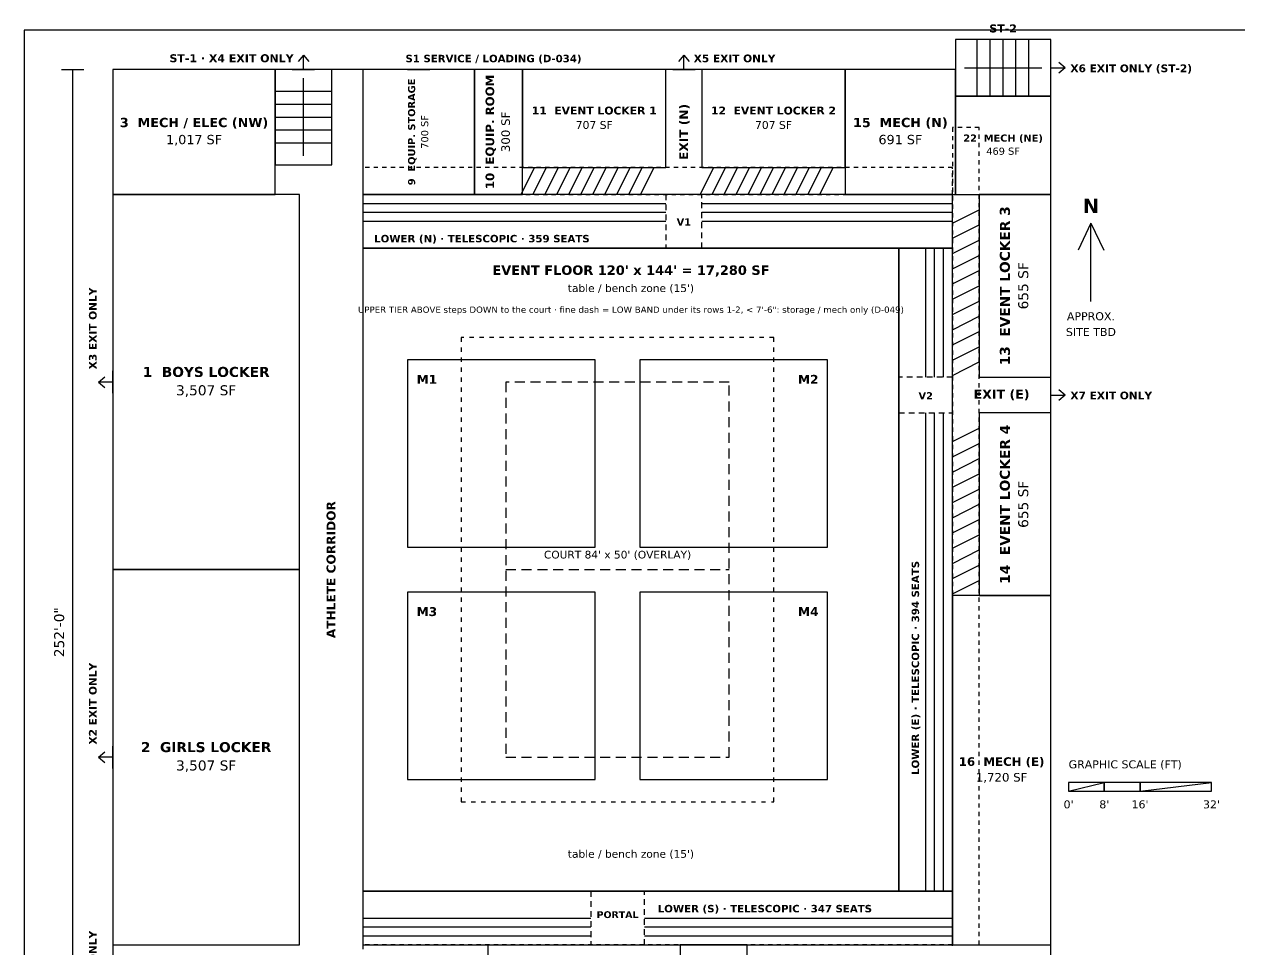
# Model space of a CAD drawing. Header units: inches. Extents: x 0.5 to 16.5, y 0.5 to 10.5.
# Drawn here: x 0.5 to 9, y 4.07 to 10.54 of the extents above; entities that cross this region are included whole.
import ezdxf
from ezdxf.enums import TextEntityAlignment as Align

# ---------------------------------------------------------------- set-up
doc = ezdxf.new("R2010")
doc.units = ezdxf.units.IN
doc.header["$MEASUREMENT"] = 0
for name, color, linetype in [('A-ANNO-DIMS', 7, 'Continuous'), ('A-AREA-BLCK', 7, 'Continuous'), ('A-AREA-IDEN', 7, 'Continuous'), ('A-AREA-OPEN', 7, 'Continuous'), ('A-FLOR-CORT', 7, 'Continuous'), ('A-FLOR-MATS', 7, 'Continuous'), ('A-FLOR-STRS', 7, 'Continuous'), ('A-SEAT-FIXD', 7, 'Continuous'), ('A-SEAT-TELE', 7, 'Continuous'), ('A-WALL-BLDG', 7, 'Continuous'), ('G-ANNO-TTLB', 7, 'Continuous')]:
    doc.layers.add(name, color=color, linetype=linetype)
doc.styles.add('KS-BOLD', font='DejaVuSans-Bold.ttf')
doc.styles.add('KS-REG', font='DejaVuSans.ttf')

msp = doc.modelspace()

# ---------------------------------------------------------------- linework, layer by layer
at = {"layer": 'A-ANNO-DIMS'}
for p, q in [((0.7606, 10.225), (0.9169, 10.225)), ((0.8388, 2.35), (0.8388, 10.225)), ((7.9638, 9.15), (7.8738, 8.96)), ((7.9638, 8.6), (7.9638, 9.15)), ((7.9638, 9.15), (8.0538, 8.96)), ((7.8075, 5.175), (8.0575, 5.235)), ((8.3075, 5.175), (8.8075, 5.235))]:
    msp.add_line(p, q, dxfattribs=at)
for points in [[(7.8075, 5.175), (8.0575, 5.175), (8.0575, 5.235), (7.8075, 5.235)], [(8.0575, 5.175), (8.3075, 5.175), (8.3075, 5.235), (8.0575, 5.235)], [(8.3075, 5.175), (8.8075, 5.175), (8.8075, 5.235), (8.3075, 5.235)]]:
    msp.add_lwpolyline(points, close=True, dxfattribs=at)
at = {"layer": 'A-AREA-BLCK'}
for p, q in [((5.0303, 9.35), (4.9903, 9.35)), ((4.9903, 9.35), (4.9903, 9.31)), ((4.9903, 9.28), (4.9903, 9.24)), ((5.1003, 9.35), (5.0603, 9.35)), ((5.1703, 9.35), (5.1303, 9.35)), ((5.2403, 9.35), (5.2003, 9.35)), ((5.2403, 9.325), (5.2403, 9.35)), ((5.2403, 9.255), (5.2403, 9.295)), ((4.9903, 9.21), (4.9903, 9.17)), ((5.2403, 9.185), (5.2403, 9.225)), ((4.9903, 9.14), (4.9903, 9.1)), ((5.2403, 9.115), (5.2403, 9.155)), ((4.9903, 9.07), (4.9903, 9.03)), ((5.2403, 9.045), (5.2403, 9.085)), ((4.9903, 9), (4.9903, 8.975)), ((4.9903, 8.975), (5.0303, 8.975)), ((5.0603, 8.975), (5.1003, 8.975)), ((5.1303, 8.975), (5.1703, 8.975)), ((5.2003, 8.975), (5.2403, 8.975)), ((5.2403, 8.975), (5.2403, 9.015)), ((6.645, 8.0716), (6.62, 8.0716)), ((6.62, 8.0716), (6.62, 8.0316)), ((6.62, 8.0016), (6.62, 7.9616)), ((6.715, 8.0716), (6.675, 8.0716)), ((6.785, 8.0716), (6.745, 8.0716)), ((6.855, 8.0716), (6.815, 8.0716)), ((6.925, 8.0716), (6.885, 8.0716)), ((6.995, 8.0716), (6.955, 8.0716)), ((6.995, 8.0316), (6.995, 8.0716)), ((6.995, 7.9616), (6.995, 8.0016)), ((6.62, 7.9316), (6.62, 7.8916)), ((6.995, 7.8916), (6.995, 7.9316)), ((6.62, 7.8616), (6.62, 7.8216)), ((6.995, 7.8216), (6.995, 7.8616)), ((6.62, 7.8216), (6.66, 7.8216)), ((6.69, 7.8216), (6.73, 7.8216)), ((6.76, 7.8216), (6.8, 7.8216)), ((6.83, 7.8216), (6.87, 7.8216)), ((6.9, 7.8216), (6.94, 7.8216)), ((6.97, 7.8216), (6.995, 7.8216)), ((4.4888, 4.475), (4.4638, 4.475)), ((4.4638, 4.475), (4.4638, 4.435)), ((4.5587, 4.475), (4.5187, 4.475)), ((4.6288, 4.475), (4.5888, 4.475)), ((4.6988, 4.475), (4.6588, 4.475)), ((4.7687, 4.475), (4.7287, 4.475)), ((4.8388, 4.475), (4.7988, 4.475)), ((4.8388, 4.45), (4.8388, 4.475)), ((4.4638, 4.405), (4.4638, 4.365)), ((4.8388, 4.38), (4.8388, 4.42)), ((4.8388, 4.31), (4.8388, 4.35)), ((4.4638, 4.335), (4.4638, 4.295)), ((4.4638, 4.265), (4.4638, 4.225)), ((4.8388, 4.24), (4.8388, 4.28)), ((4.4638, 4.195), (4.4638, 4.155)), ((4.8388, 4.17), (4.8388, 4.21)), ((4.4638, 4.125), (4.4638, 4.1)), ((4.4638, 4.1), (4.5038, 4.1)), ((4.5338, 4.1), (4.5738, 4.1)), ((4.6037, 4.1), (4.6437, 4.1)), ((4.6738, 4.1), (4.7138, 4.1)), ((4.7438, 4.1), (4.7838, 4.1)), ((4.8137, 4.1), (4.8388, 4.1)), ((4.8388, 4.1), (4.8388, 4.14))]:
    msp.add_line(p, q, dxfattribs=at)
for points in [[(1.12, 9.35), (2.2554, 9.35), (2.2554, 10.225), (1.12, 10.225)], [(2.87, 9.35), (3.6513, 9.35), (3.6513, 10.225), (2.87, 10.225)], [(3.6513, 9.35), (3.9859, 9.35), (3.9859, 10.225), (3.6513, 10.225)], [(3.9859, 9.5375), (4.9903, 9.5375), (4.9903, 10.225), (3.9859, 10.225)], [(5.2403, 9.5375), (6.2447, 9.5375), (6.2447, 10.225), (5.2403, 10.225)], [(6.2447, 9.35), (7.0158, 9.35), (7.0158, 10.225), (6.2447, 10.225)], [(7.0158, 9.35), (7.6825, 9.35), (7.6825, 10.0375), (7.0158, 10.0375)], [(1.12, 6.725), (2.4247, 6.725), (2.4247, 9.35), (1.12, 9.35)], [(7.1825, 8.0716), (7.6825, 8.0716), (7.6825, 9.35), (7.1825, 9.35)], [(7.1825, 6.5431), (7.6825, 6.5431), (7.6825, 7.8216), (7.1825, 7.8216)], [(1.12, 4.1), (2.4247, 4.1), (2.4247, 6.725), (1.12, 6.725)], [(6.995, 4.1), (7.6825, 4.1), (7.6825, 6.5431), (6.995, 6.5431)], [(5.0888, 3.5272), (5.5575, 3.5272), (5.5575, 4.1), (5.0888, 4.1)]]:
    msp.add_lwpolyline(points, close=True, dxfattribs=at)
at = {"layer": 'A-AREA-IDEN'}
for p, q in [((2.4533, 10.325), (2.4158, 10.2812)), ((2.4533, 10.225), (2.4533, 10.325)), ((2.4533, 10.325), (2.4908, 10.2812)), ((5.1153, 10.325), (5.0778, 10.2812)), ((5.1153, 10.225), (5.1153, 10.325)), ((5.1153, 10.325), (5.1528, 10.2812)), ((7.6825, 10.1573), (7.6825, 10.3135)), ((2.3752, 10.225), (2.5315, 10.225)), ((3.1825, 10.225), (3.3388, 10.225)), ((5.0372, 10.225), (5.1934, 10.225)), ((7.6825, 10.2354), (7.7825, 10.2354)), ((7.7825, 10.2354), (7.7388, 10.2729)), ((7.7825, 10.2354), (7.7388, 10.1979)), ((7.0025, 9.8187), (6.995, 9.8187)), ((6.995, 9.8187), (6.995, 9.7888)), ((7.0625, 9.8187), (7.0325, 9.8187)), ((7.1225, 9.8187), (7.0925, 9.8187)), ((7.1825, 9.8187), (7.1525, 9.8187)), ((7.1825, 9.8), (7.1825, 9.8187)), ((6.995, 9.7587), (6.995, 9.7287)), ((6.995, 9.6988), (6.995, 9.6687)), ((7.1825, 9.74), (7.1825, 9.77)), ((7.1825, 9.68), (7.1825, 9.71)), ((6.995, 9.6387), (6.995, 9.6087)), ((7.1825, 9.62), (7.1825, 9.65)), ((2.87, 9.5375), (2.87, 9.5075)), ((2.915, 9.5375), (2.885, 9.5375)), ((2.975, 9.5375), (2.945, 9.5375)), ((3.035, 9.5375), (3.005, 9.5375)), ((3.095, 9.5375), (3.065, 9.5375)), ((3.155, 9.5375), (3.125, 9.5375)), ((3.215, 9.5375), (3.185, 9.5375)), ((3.275, 9.5375), (3.245, 9.5375)), ((3.335, 9.5375), (3.305, 9.5375)), ((3.395, 9.5375), (3.365, 9.5375)), ((3.455, 9.5375), (3.425, 9.5375)), ((3.515, 9.5375), (3.485, 9.5375)), ((3.575, 9.5375), (3.545, 9.5375)), ((3.635, 9.5375), (3.605, 9.5375)), ((3.695, 9.5375), (3.665, 9.5375)), ((3.755, 9.5375), (3.725, 9.5375)), ((3.815, 9.5375), (3.785, 9.5375)), ((3.875, 9.5375), (3.845, 9.5375)), ((3.935, 9.5375), (3.905, 9.5375)), ((3.995, 9.5375), (3.965, 9.5375)), ((4.055, 9.5375), (4.025, 9.5375)), ((4.115, 9.5375), (4.085, 9.5375)), ((4.175, 9.5375), (4.145, 9.5375)), ((4.235, 9.5375), (4.205, 9.5375)), ((4.295, 9.5375), (4.265, 9.5375)), ((4.355, 9.5375), (4.325, 9.5375)), ((4.415, 9.5375), (4.385, 9.5375)), ((4.475, 9.5375), (4.445, 9.5375)), ((4.535, 9.5375), (4.505, 9.5375)), ((4.595, 9.5375), (4.565, 9.5375)), ((4.655, 9.5375), (4.625, 9.5375)), ((4.715, 9.5375), (4.685, 9.5375)), ((4.775, 9.5375), (4.745, 9.5375)), ((4.835, 9.5375), (4.805, 9.5375)), ((4.895, 9.5375), (4.865, 9.5375)), ((4.955, 9.5375), (4.925, 9.5375)), ((5.015, 9.5375), (4.985, 9.5375)), ((5.075, 9.5375), (5.045, 9.5375)), ((5.135, 9.5375), (5.105, 9.5375)), ((5.195, 9.5375), (5.165, 9.5375)), ((5.255, 9.5375), (5.225, 9.5375)), ((5.315, 9.5375), (5.285, 9.5375)), ((5.375, 9.5375), (5.345, 9.5375)), ((5.435, 9.5375), (5.405, 9.5375)), ((5.495, 9.5375), (5.465, 9.5375)), ((5.555, 9.5375), (5.525, 9.5375)), ((5.615, 9.5375), (5.585, 9.5375)), ((5.675, 9.5375), (5.645, 9.5375)), ((5.735, 9.5375), (5.705, 9.5375)), ((5.795, 9.5375), (5.765, 9.5375)), ((5.855, 9.5375), (5.825, 9.5375)), ((5.915, 9.5375), (5.885, 9.5375)), ((5.975, 9.5375), (5.945, 9.5375)), ((6.035, 9.5375), (6.005, 9.5375)), ((6.095, 9.5375), (6.065, 9.5375)), ((6.155, 9.5375), (6.125, 9.5375)), ((6.215, 9.5375), (6.185, 9.5375)), ((6.275, 9.5375), (6.245, 9.5375)), ((6.335, 9.5375), (6.305, 9.5375)), ((6.395, 9.5375), (6.365, 9.5375)), ((6.455, 9.5375), (6.425, 9.5375)), ((6.515, 9.5375), (6.485, 9.5375)), ((6.575, 9.5375), (6.545, 9.5375)), ((6.635, 9.5375), (6.605, 9.5375)), ((6.695, 9.5375), (6.665, 9.5375)), ((6.755, 9.5375), (6.725, 9.5375)), ((6.815, 9.5375), (6.785, 9.5375)), ((6.875, 9.5375), (6.845, 9.5375)), ((6.935, 9.5375), (6.905, 9.5375)), ((6.995, 9.5375), (6.965, 9.5375)), ((6.995, 9.5787), (6.995, 9.5488)), ((6.995, 9.53), (6.995, 9.5375)), ((7.1825, 9.56), (7.1825, 9.59)), ((7.1825, 9.5), (7.1825, 9.53)), ((2.87, 9.4775), (2.87, 9.4475)), ((6.995, 9.5187), (6.995, 9.4887)), ((6.995, 9.47), (6.995, 9.5)), ((6.995, 9.4588), (6.995, 9.4287)), ((7.1825, 9.44), (7.1825, 9.47)), ((2.87, 9.4175), (2.87, 9.3875)), ((2.87, 9.3575), (2.87, 9.35)), ((6.995, 9.41), (6.995, 9.44)), ((6.995, 9.3987), (6.995, 9.3687)), ((6.995, 9.35), (6.995, 9.38)), ((7.1825, 9.38), (7.1825, 9.41)), ((2.87, 9.35), (2.9, 9.35)), ((2.93, 9.35), (2.96, 9.35)), ((2.99, 9.35), (3.02, 9.35)), ((3.05, 9.35), (3.08, 9.35)), ((3.11, 9.35), (3.14, 9.35)), ((3.17, 9.35), (3.2, 9.35)), ((3.23, 9.35), (3.26, 9.35)), ((3.29, 9.35), (3.32, 9.35)), ((3.35, 9.35), (3.38, 9.35)), ((3.41, 9.35), (3.44, 9.35)), ((3.47, 9.35), (3.5, 9.35)), ((3.53, 9.35), (3.56, 9.35)), ((3.59, 9.35), (3.62, 9.35)), ((3.65, 9.35), (3.68, 9.35)), ((3.71, 9.35), (3.74, 9.35)), ((3.77, 9.35), (3.8, 9.35)), ((3.83, 9.35), (3.86, 9.35)), ((3.89, 9.35), (3.92, 9.35)), ((3.95, 9.35), (3.98, 9.35)), ((4.01, 9.35), (4.04, 9.35)), ((4.07, 9.35), (4.1, 9.35)), ((4.13, 9.35), (4.16, 9.35)), ((4.19, 9.35), (4.22, 9.35)), ((4.25, 9.35), (4.28, 9.35)), ((4.31, 9.35), (4.34, 9.35)), ((4.37, 9.35), (4.4, 9.35)), ((4.43, 9.35), (4.46, 9.35)), ((4.49, 9.35), (4.52, 9.35)), ((4.55, 9.35), (4.58, 9.35)), ((4.61, 9.35), (4.64, 9.35)), ((4.67, 9.35), (4.7, 9.35)), ((4.73, 9.35), (4.76, 9.35)), ((4.79, 9.35), (4.82, 9.35)), ((4.85, 9.35), (4.88, 9.35)), ((4.91, 9.35), (4.94, 9.35)), ((4.97, 9.35), (5, 9.35)), ((5.03, 9.35), (5.06, 9.35)), ((5.09, 9.35), (5.12, 9.35)), ((5.15, 9.35), (5.18, 9.35)), ((5.21, 9.35), (5.24, 9.35)), ((5.27, 9.35), (5.3, 9.35)), ((5.33, 9.35), (5.36, 9.35)), ((5.39, 9.35), (5.42, 9.35)), ((5.45, 9.35), (5.48, 9.35)), ((5.51, 9.35), (5.54, 9.35)), ((5.57, 9.35), (5.6, 9.35)), ((5.63, 9.35), (5.66, 9.35)), ((5.69, 9.35), (5.72, 9.35)), ((5.75, 9.35), (5.78, 9.35)), ((5.81, 9.35), (5.84, 9.35)), ((5.87, 9.35), (5.9, 9.35)), ((5.93, 9.35), (5.96, 9.35)), ((5.99, 9.35), (6.02, 9.35)), ((6.05, 9.35), (6.08, 9.35)), ((6.11, 9.35), (6.14, 9.35)), ((6.17, 9.35), (6.2, 9.35)), ((6.23, 9.35), (6.26, 9.35)), ((6.29, 9.35), (6.32, 9.35)), ((6.35, 9.35), (6.38, 9.35)), ((6.41, 9.35), (6.44, 9.35)), ((6.47, 9.35), (6.5, 9.35)), ((6.53, 9.35), (6.56, 9.35)), ((6.59, 9.35), (6.62, 9.35)), ((6.65, 9.35), (6.68, 9.35)), ((6.71, 9.35), (6.74, 9.35)), ((6.77, 9.35), (6.8, 9.35)), ((6.83, 9.35), (6.86, 9.35)), ((6.89, 9.35), (6.92, 9.35)), ((6.95, 9.35), (6.98, 9.35)), ((6.995, 9.3387), (6.995, 9.3087)), ((6.995, 9.2787), (6.995, 9.2487)), ((7.1825, 9.32), (7.1825, 9.35)), ((7.1825, 9.26), (7.1825, 9.29)), ((6.995, 9.2188), (6.995, 9.1887)), ((7.1825, 9.2), (7.1825, 9.23)), ((6.995, 9.1587), (6.995, 9.1288)), ((7.1825, 9.14), (7.1825, 9.17)), ((7.1825, 9.08), (7.1825, 9.11)), ((6.995, 9.0987), (6.995, 9.0687)), ((6.995, 9.0387), (6.995, 9.0087)), ((7.1825, 9.02), (7.1825, 9.05)), ((6.995, 8.9787), (6.995, 8.9487)), ((7.1825, 8.96), (7.1825, 8.99)), ((6.995, 8.9187), (6.995, 8.8887)), ((6.995, 8.8587), (6.995, 8.8287)), ((7.1825, 8.9), (7.1825, 8.93)), ((7.1825, 8.84), (7.1825, 8.87)), ((6.995, 8.7987), (6.995, 8.7687)), ((7.1825, 8.78), (7.1825, 8.81)), ((6.995, 8.7387), (6.995, 8.7087)), ((6.995, 8.6787), (6.995, 8.6487)), ((7.1825, 8.72), (7.1825, 8.75)), ((7.1825, 8.66), (7.1825, 8.69)), ((6.995, 8.6187), (6.995, 8.5887)), ((7.1825, 8.6), (7.1825, 8.63)), ((6.995, 8.5587), (6.995, 8.5287)), ((7.1825, 8.54), (7.1825, 8.57)), ((7.1825, 8.48), (7.1825, 8.51)), ((6.995, 8.4987), (6.995, 8.4687)), ((6.995, 8.4387), (6.995, 8.4087)), ((7.1825, 8.42), (7.1825, 8.45)), ((6.995, 8.3787), (6.995, 8.3487)), ((7.1825, 8.36), (7.1825, 8.39)), ((6.995, 8.3187), (6.995, 8.2887)), ((6.995, 8.2587), (6.995, 8.2287)), ((7.1825, 8.3), (7.1825, 8.33)), ((7.1825, 8.24), (7.1825, 8.27)), ((6.995, 8.1987), (6.995, 8.1687)), ((7.1825, 8.18), (7.1825, 8.21)), ((1.12, 7.9594), (1.12, 8.1156)), ((6.995, 8.1387), (6.995, 8.1087)), ((7.1825, 8.12), (7.1825, 8.15)), ((7.1825, 8.06), (7.1825, 8.09)), ((1.02, 8.0375), (1.0638, 8.075)), ((1.12, 8.0375), (1.02, 8.0375)), ((1.02, 8.0375), (1.0638, 8)), ((6.995, 8.0787), (6.995, 8.0487)), ((6.995, 8.0187), (6.995, 7.9887)), ((7.1825, 8), (7.1825, 8.03)), ((7.6825, 7.8684), (7.6825, 8.0247)), ((6.995, 7.9587), (6.995, 7.9287)), ((7.1825, 7.94), (7.1825, 7.97)), ((7.1825, 7.88), (7.1825, 7.91)), ((7.6825, 7.9466), (7.7825, 7.9466)), ((7.7825, 7.9466), (7.7388, 7.9841)), ((7.7825, 7.9466), (7.7388, 7.9091)), ((6.995, 7.8987), (6.995, 7.8687)), ((6.995, 7.8387), (6.995, 7.8087)), ((7.1825, 7.82), (7.1825, 7.85)), ((6.995, 7.7787), (6.995, 7.7487)), ((7.1825, 7.76), (7.1825, 7.79)), ((6.995, 7.7187), (6.995, 7.6887)), ((6.995, 7.6587), (6.995, 7.6287)), ((7.1825, 7.7), (7.1825, 7.73)), ((7.1825, 7.64), (7.1825, 7.67)), ((6.995, 7.5987), (6.995, 7.5687)), ((7.1825, 7.58), (7.1825, 7.61)), ((6.995, 7.5388), (6.995, 7.5088)), ((7.1825, 7.52), (7.1825, 7.55)), ((7.1825, 7.46), (7.1825, 7.49)), ((6.995, 7.4787), (6.995, 7.4488)), ((6.995, 7.4188), (6.995, 7.3888)), ((7.1825, 7.4), (7.1825, 7.43)), ((6.995, 7.3588), (6.995, 7.3288)), ((7.1825, 7.34), (7.1825, 7.37)), ((6.995, 7.2988), (6.995, 7.2688)), ((6.995, 7.2388), (6.995, 7.2088)), ((7.1825, 7.28), (7.1825, 7.31)), ((7.1825, 7.22), (7.1825, 7.25)), ((6.995, 7.1788), (6.995, 7.1488)), ((7.1825, 7.16), (7.1825, 7.19)), ((6.995, 7.1188), (6.995, 7.0888)), ((7.1825, 7.1), (7.1825, 7.13)), ((7.1825, 7.04), (7.1825, 7.07)), ((6.995, 7.0588), (6.995, 7.0288)), ((6.995, 6.9988), (6.995, 6.9688)), ((7.1825, 6.98), (7.1825, 7.01)), ((6.995, 6.9388), (6.995, 6.9088)), ((7.1825, 6.92), (7.1825, 6.95)), ((7.1825, 6.86), (7.1825, 6.89)), ((6.995, 6.8788), (6.995, 6.8488)), ((6.995, 6.8188), (6.995, 6.7888)), ((7.1825, 6.8), (7.1825, 6.83)), ((6.995, 6.7588), (6.995, 6.7288)), ((7.1825, 6.74), (7.1825, 6.77)), ((6.995, 6.6988), (6.995, 6.6688)), ((6.995, 6.6388), (6.995, 6.6088)), ((7.1825, 6.68), (7.1825, 6.71)), ((7.1825, 6.62), (7.1825, 6.65)), ((6.995, 6.5788), (6.995, 6.5488)), ((7.1825, 6.56), (7.1825, 6.59)), ((6.995, 6.5188), (6.995, 6.4888)), ((7.1825, 6.5), (7.1825, 6.53)), ((7.1825, 6.44), (7.1825, 6.47)), ((6.995, 6.4588), (6.995, 6.4288)), ((6.995, 6.3988), (6.995, 6.3688)), ((7.1825, 6.38), (7.1825, 6.41)), ((6.995, 6.3388), (6.995, 6.3088)), ((7.1825, 6.32), (7.1825, 6.35)), ((6.995, 6.2788), (6.995, 6.2488)), ((6.995, 6.2188), (6.995, 6.1888)), ((7.1825, 6.26), (7.1825, 6.29)), ((7.1825, 6.2), (7.1825, 6.23)), ((6.995, 6.1588), (6.995, 6.1288)), ((7.1825, 6.14), (7.1825, 6.17)), ((6.995, 6.0988), (6.995, 6.0688)), ((6.995, 6.0388), (6.995, 6.0088)), ((7.1825, 6.08), (7.1825, 6.11)), ((7.1825, 6.02), (7.1825, 6.05)), ((6.995, 5.9788), (6.995, 5.9488)), ((7.1825, 5.96), (7.1825, 5.99)), ((6.995, 5.9188), (6.995, 5.8888)), ((7.1825, 5.9), (7.1825, 5.93)), ((7.1825, 5.84), (7.1825, 5.87)), ((6.995, 5.8588), (6.995, 5.8288)), ((6.995, 5.7988), (6.995, 5.7688)), ((7.1825, 5.78), (7.1825, 5.81)), ((6.995, 5.7388), (6.995, 5.7088)), ((7.1825, 5.72), (7.1825, 5.75)), ((6.995, 5.6788), (6.995, 5.6488)), ((6.995, 5.6188), (6.995, 5.5888)), ((7.1825, 5.66), (7.1825, 5.69)), ((7.1825, 5.6), (7.1825, 5.63)), ((6.995, 5.5588), (6.995, 5.5288)), ((7.1825, 5.54), (7.1825, 5.57)), ((1.02, 5.4125), (1.0638, 5.45)), ((1.12, 5.3344), (1.12, 5.4906)), ((6.995, 5.4988), (6.995, 5.4688)), ((7.1825, 5.48), (7.1825, 5.51)), ((7.1825, 5.42), (7.1825, 5.45)), ((1.12, 5.4125), (1.02, 5.4125)), ((1.02, 5.4125), (1.0638, 5.375)), ((6.995, 5.4388), (6.995, 5.4088)), ((6.995, 5.3788), (6.995, 5.3488)), ((7.1825, 5.36), (7.1825, 5.39)), ((6.995, 5.3188), (6.995, 5.2888)), ((7.1825, 5.3), (7.1825, 5.33)), ((6.995, 5.2588), (6.995, 5.2288)), ((6.995, 5.1988), (6.995, 5.1688)), ((7.1825, 5.24), (7.1825, 5.27)), ((7.1825, 5.18), (7.1825, 5.21)), ((6.995, 5.1388), (6.995, 5.1088)), ((7.1825, 5.12), (7.1825, 5.15)), ((6.995, 5.0788), (6.995, 5.0488)), ((6.995, 5.0188), (6.995, 4.9888)), ((7.1825, 5.06), (7.1825, 5.09)), ((7.1825, 5), (7.1825, 5.03)), ((6.995, 4.9588), (6.995, 4.9288)), ((7.1825, 4.94), (7.1825, 4.97)), ((6.995, 4.8988), (6.995, 4.8688)), ((7.1825, 4.88), (7.1825, 4.91)), ((7.1825, 4.82), (7.1825, 4.85)), ((6.995, 4.8388), (6.995, 4.8088)), ((6.995, 4.7788), (6.995, 4.7488)), ((7.1825, 4.76), (7.1825, 4.79)), ((6.995, 4.7188), (6.995, 4.6888)), ((7.1825, 4.7), (7.1825, 4.73)), ((6.995, 4.6588), (6.995, 4.6288)), ((6.995, 4.5988), (6.995, 4.5688)), ((7.1825, 4.64), (7.1825, 4.67)), ((7.1825, 4.58), (7.1825, 4.61)), ((6.995, 4.5388), (6.995, 4.5088)), ((7.1825, 4.52), (7.1825, 4.55)), ((6.995, 4.4787), (6.995, 4.4487)), ((7.1825, 4.46), (7.1825, 4.49)), ((7.1825, 4.4), (7.1825, 4.43)), ((6.995, 4.4187), (6.995, 4.3887)), ((6.995, 4.3587), (6.995, 4.3287)), ((7.1825, 4.34), (7.1825, 4.37)), ((6.995, 4.2987), (6.995, 4.2687)), ((7.1825, 4.28), (7.1825, 4.31)), ((6.995, 4.2387), (6.995, 4.2087)), ((6.995, 4.1787), (6.995, 4.1487)), ((7.1825, 4.22), (7.1825, 4.25)), ((7.1825, 4.16), (7.1825, 4.19)), ((2.87, 4.1), (2.87, 4.07)), ((2.915, 4.1), (2.885, 4.1)), ((2.975, 4.1), (2.945, 4.1)), ((3.035, 4.1), (3.005, 4.1)), ((3.095, 4.1), (3.065, 4.1)), ((3.155, 4.1), (3.125, 4.1)), ((3.215, 4.1), (3.185, 4.1)), ((3.275, 4.1), (3.245, 4.1)), ((3.335, 4.1), (3.305, 4.1)), ((3.395, 4.1), (3.365, 4.1)), ((3.455, 4.1), (3.425, 4.1)), ((3.515, 4.1), (3.485, 4.1)), ((3.575, 4.1), (3.545, 4.1)), ((3.635, 4.1), (3.605, 4.1)), ((3.695, 4.1), (3.665, 4.1)), ((3.755, 4.1), (3.725, 4.1)), ((3.745, 3.85), (3.745, 4.1)), ((3.815, 4.1), (3.785, 4.1)), ((3.875, 4.1), (3.845, 4.1)), ((3.935, 4.1), (3.905, 4.1)), ((3.995, 4.1), (3.965, 4.1)), ((4.055, 4.1), (4.025, 4.1)), ((4.115, 4.1), (4.085, 4.1)), ((4.175, 4.1), (4.145, 4.1)), ((4.235, 4.1), (4.205, 4.1)), ((4.295, 4.1), (4.265, 4.1)), ((4.355, 4.1), (4.325, 4.1)), ((4.415, 4.1), (4.385, 4.1)), ((4.475, 4.1), (4.445, 4.1)), ((4.535, 4.1), (4.505, 4.1)), ((4.595, 4.1), (4.565, 4.1)), ((4.655, 4.1), (4.625, 4.1)), ((4.715, 4.1), (4.685, 4.1)), ((4.775, 4.1), (4.745, 4.1)), ((4.835, 4.1), (4.805, 4.1)), ((4.895, 4.1), (4.865, 4.1)), ((4.955, 4.1), (4.925, 4.1)), ((5.015, 4.1), (4.985, 4.1)), ((5.075, 4.1), (5.045, 4.1)), ((5.135, 4.1), (5.105, 4.1)), ((5.195, 4.1), (5.165, 4.1)), ((5.255, 4.1), (5.225, 4.1)), ((5.315, 4.1), (5.285, 4.1)), ((5.375, 4.1), (5.345, 4.1)), ((5.435, 4.1), (5.405, 4.1)), ((5.495, 4.1), (5.465, 4.1)), ((5.555, 4.1), (5.525, 4.1)), ((5.615, 4.1), (5.585, 4.1)), ((5.675, 4.1), (5.645, 4.1)), ((5.735, 4.1), (5.705, 4.1)), ((5.795, 4.1), (5.765, 4.1)), ((5.855, 4.1), (5.825, 4.1)), ((5.915, 4.1), (5.885, 4.1)), ((5.975, 4.1), (5.945, 4.1)), ((6.035, 4.1), (6.005, 4.1)), ((6.095, 4.1), (6.065, 4.1)), ((6.155, 4.1), (6.125, 4.1)), ((6.215, 4.1), (6.185, 4.1)), ((6.275, 4.1), (6.245, 4.1)), ((6.335, 4.1), (6.305, 4.1)), ((6.395, 4.1), (6.365, 4.1)), ((6.455, 4.1), (6.425, 4.1)), ((6.515, 4.1), (6.485, 4.1)), ((6.575, 4.1), (6.545, 4.1)), ((6.635, 4.1), (6.605, 4.1)), ((6.695, 4.1), (6.665, 4.1)), ((6.755, 4.1), (6.725, 4.1)), ((6.815, 4.1), (6.785, 4.1)), ((6.875, 4.1), (6.845, 4.1)), ((6.935, 4.1), (6.905, 4.1)), ((6.995, 4.1), (6.965, 4.1)), ((6.995, 4.1187), (6.995, 4.1)), ((6.995, 4.1), (7.025, 4.1)), ((6.995, 4.0925), (6.995, 4.1)), ((7.055, 4.1), (7.085, 4.1)), ((7.115, 4.1), (7.145, 4.1)), ((7.175, 4.1), (7.1825, 4.1)), ((7.1825, 4.1), (7.1825, 4.13))]:
    msp.add_line(p, q, dxfattribs=at)
at = {"layer": 'A-AREA-OPEN'}
for p, q in [((3.9759, 9.35), (4.0696, 9.5375)), ((4.0596, 9.35), (4.1533, 9.5375)), ((4.1433, 9.35), (4.237, 9.5375)), ((4.227, 9.35), (4.3207, 9.5375)), ((4.3107, 9.35), (4.4044, 9.5375)), ((4.3944, 9.35), (4.4881, 9.5375)), ((4.4781, 9.35), (4.5718, 9.5375)), ((4.5618, 9.35), (4.6555, 9.5375)), ((4.6455, 9.35), (4.7392, 9.5375)), ((4.7292, 9.35), (4.8229, 9.5375)), ((4.8129, 9.35), (4.9066, 9.5375)), ((5.2303, 9.35), (5.324, 9.5375)), ((5.314, 9.35), (5.4077, 9.5375)), ((5.3977, 9.35), (5.4914, 9.5375)), ((5.4814, 9.35), (5.5751, 9.5375)), ((5.5651, 9.35), (5.6588, 9.5375)), ((5.6488, 9.35), (5.7425, 9.5375)), ((5.7324, 9.35), (5.8262, 9.5375)), ((5.8161, 9.35), (5.9099, 9.5375)), ((5.8998, 9.35), (5.9936, 9.5375)), ((5.9835, 9.35), (6.0773, 9.5375)), ((6.0672, 9.35), (6.161, 9.5375)), ((6.995, 9.1497), (7.1825, 9.2435)), ((6.995, 9.0432), (7.1825, 9.1369)), ((6.995, 8.9366), (7.1825, 9.0304)), ((6.995, 8.8301), (7.1825, 8.9239)), ((6.995, 8.7236), (7.1825, 8.8173)), ((6.995, 8.617), (7.1825, 8.7108)), ((6.995, 8.5105), (7.1825, 8.6042)), ((6.995, 8.404), (7.1825, 8.4977)), ((6.995, 8.2974), (7.1825, 8.3912)), ((6.995, 8.1909), (7.1825, 8.2846)), ((6.995, 8.0843), (7.1825, 8.1781)), ((6.995, 7.6213), (7.1825, 7.715)), ((6.995, 7.5147), (7.1825, 7.6085)), ((6.995, 7.4082), (7.1825, 7.502)), ((6.995, 7.3017), (7.1825, 7.3954)), ((6.995, 7.1951), (7.1825, 7.2889)), ((6.995, 7.0886), (7.1825, 7.1823)), ((6.995, 6.9821), (7.1825, 7.0758)), ((6.995, 6.8755), (7.1825, 6.9693)), ((6.995, 6.769), (7.1825, 6.8627)), ((6.995, 6.6624), (7.1825, 6.7562)), ((6.995, 6.5559), (7.1825, 6.6497))]:
    msp.add_line(p, q, dxfattribs=at)
at = {"layer": 'A-FLOR-CORT'}
for p, q in [((3.575, 8.35), (3.5575, 8.35)), ((3.5575, 8.35), (3.5575, 8.32)), ((3.645, 8.35), (3.615, 8.35)), ((3.715, 8.35), (3.685, 8.35)), ((3.785, 8.35), (3.755, 8.35)), ((3.855, 8.35), (3.825, 8.35)), ((3.925, 8.35), (3.895, 8.35)), ((3.995, 8.35), (3.965, 8.35)), ((4.065, 8.35), (4.035, 8.35)), ((4.135, 8.35), (4.105, 8.35)), ((4.205, 8.35), (4.175, 8.35)), ((4.275, 8.35), (4.245, 8.35)), ((4.345, 8.35), (4.315, 8.35)), ((4.415, 8.35), (4.385, 8.35)), ((4.485, 8.35), (4.455, 8.35)), ((4.555, 8.35), (4.525, 8.35)), ((4.625, 8.35), (4.595, 8.35)), ((4.695, 8.35), (4.665, 8.35)), ((4.765, 8.35), (4.735, 8.35)), ((4.835, 8.35), (4.805, 8.35)), ((4.905, 8.35), (4.875, 8.35)), ((4.975, 8.35), (4.945, 8.35)), ((5.045, 8.35), (5.015, 8.35)), ((5.115, 8.35), (5.085, 8.35)), ((5.185, 8.35), (5.155, 8.35)), ((5.255, 8.35), (5.225, 8.35)), ((5.325, 8.35), (5.295, 8.35)), ((5.395, 8.35), (5.365, 8.35)), ((5.465, 8.35), (5.435, 8.35)), ((5.535, 8.35), (5.505, 8.35)), ((5.605, 8.35), (5.575, 8.35)), ((5.675, 8.35), (5.645, 8.35)), ((5.745, 8.35), (5.715, 8.35)), ((5.745, 8.32), (5.745, 8.35)), ((3.5575, 8.28), (3.5575, 8.25)), ((5.745, 8.25), (5.745, 8.28)), ((3.5575, 8.21), (3.5575, 8.18)), ((5.745, 8.18), (5.745, 8.21)), ((3.5575, 8.14), (3.5575, 8.11)), ((5.745, 8.11), (5.745, 8.14)), ((3.5575, 8.07), (3.5575, 8.04)), ((3.5575, 8), (3.5575, 7.97)), ((3.8925, 8.0375), (3.87, 8.0375)), ((3.87, 8.0375), (3.87, 7.9675)), ((4.0025, 8.0375), (3.9325, 8.0375)), ((4.1125, 8.0375), (4.0425, 8.0375)), ((4.2225, 8.0375), (4.1525, 8.0375)), ((4.3325, 8.0375), (4.2625, 8.0375)), ((4.4425, 8.0375), (4.3725, 8.0375)), ((4.5525, 8.0375), (4.4825, 8.0375)), ((4.6625, 8.0375), (4.5925, 8.0375)), ((4.7725, 8.0375), (4.7025, 8.0375)), ((4.8825, 8.0375), (4.8125, 8.0375)), ((4.9925, 8.0375), (4.9225, 8.0375)), ((5.1025, 8.0375), (5.0325, 8.0375)), ((5.2125, 8.0375), (5.1425, 8.0375)), ((5.3225, 8.0375), (5.2525, 8.0375)), ((5.4325, 8.0375), (5.3625, 8.0375)), ((5.4325, 7.9425), (5.4325, 8.0125)), ((5.745, 8.04), (5.745, 8.07)), ((5.745, 7.97), (5.745, 8)), ((3.5575, 7.93), (3.5575, 7.9)), ((3.87, 7.9275), (3.87, 7.8575)), ((5.745, 7.9), (5.745, 7.93)), ((3.5575, 7.86), (3.5575, 7.83)), ((5.4325, 7.8325), (5.4325, 7.9025)), ((5.745, 7.83), (5.745, 7.86)), ((3.5575, 7.79), (3.5575, 7.76)), ((3.87, 7.8175), (3.87, 7.7475)), ((5.4325, 7.7225), (5.4325, 7.7925)), ((5.745, 7.76), (5.745, 7.79)), ((3.5575, 7.72), (3.5575, 7.69)), ((3.87, 7.7075), (3.87, 7.6375)), ((5.4325, 7.6125), (5.4325, 7.6825)), ((5.745, 7.69), (5.745, 7.72)), ((3.5575, 7.65), (3.5575, 7.62)), ((3.5575, 7.58), (3.5575, 7.55)), ((3.87, 7.5975), (3.87, 7.5275)), ((5.4325, 7.5025), (5.4325, 7.5725)), ((5.745, 7.62), (5.745, 7.65)), ((5.745, 7.55), (5.745, 7.58)), ((3.5575, 7.51), (3.5575, 7.48)), ((3.87, 7.4875), (3.87, 7.4175)), ((5.745, 7.48), (5.745, 7.51)), ((3.5575, 7.44), (3.5575, 7.41)), ((5.4325, 7.3925), (5.4325, 7.4625)), ((5.745, 7.41), (5.745, 7.44)), ((3.5575, 7.37), (3.5575, 7.34)), ((3.87, 7.3775), (3.87, 7.3075)), ((5.4325, 7.2825), (5.4325, 7.3525)), ((5.745, 7.34), (5.745, 7.37)), ((3.5575, 7.3), (3.5575, 7.27)), ((3.5575, 7.23), (3.5575, 7.2)), ((3.87, 7.2675), (3.87, 7.1975)), ((5.4325, 7.1725), (5.4325, 7.2425)), ((5.745, 7.27), (5.745, 7.3)), ((5.745, 7.2), (5.745, 7.23)), ((3.5575, 7.16), (3.5575, 7.13)), ((3.87, 7.1575), (3.87, 7.0875)), ((5.745, 7.13), (5.745, 7.16)), ((3.5575, 7.09), (3.5575, 7.06)), ((5.4325, 7.0625), (5.4325, 7.1325)), ((5.745, 7.06), (5.745, 7.09)), ((3.5575, 7.02), (3.5575, 6.99)), ((3.87, 7.0475), (3.87, 6.9775)), ((5.4325, 6.9525), (5.4325, 7.0225)), ((5.745, 6.99), (5.745, 7.02)), ((3.5575, 6.95), (3.5575, 6.92)), ((3.87, 6.9375), (3.87, 6.8675)), ((5.4325, 6.8425), (5.4325, 6.9125)), ((5.745, 6.92), (5.745, 6.95)), ((3.5575, 6.88), (3.5575, 6.85)), ((3.5575, 6.81), (3.5575, 6.78)), ((3.87, 6.8275), (3.87, 6.7575)), ((5.745, 6.85), (5.745, 6.88)), ((5.745, 6.78), (5.745, 6.81)), ((3.5575, 6.74), (3.5575, 6.71)), ((3.87, 6.725), (3.94, 6.725)), ((3.98, 6.725), (4.05, 6.725)), ((4.09, 6.725), (4.16, 6.725)), ((4.2, 6.725), (4.27, 6.725)), ((4.31, 6.725), (4.38, 6.725)), ((4.42, 6.725), (4.49, 6.725)), ((4.53, 6.725), (4.6, 6.725)), ((4.64, 6.725), (4.71, 6.725)), ((4.75, 6.725), (4.82, 6.725)), ((4.86, 6.725), (4.93, 6.725)), ((4.97, 6.725), (5.04, 6.725)), ((5.08, 6.725), (5.15, 6.725)), ((5.19, 6.725), (5.26, 6.725)), ((5.3, 6.725), (5.37, 6.725)), ((5.41, 6.725), (5.4325, 6.725)), ((5.4325, 6.7325), (5.4325, 6.8025)), ((5.745, 6.71), (5.745, 6.74)), ((3.5575, 6.67), (3.5575, 6.64)), ((3.87, 6.7175), (3.87, 6.6475)), ((5.4325, 6.6225), (5.4325, 6.6925)), ((5.745, 6.64), (5.745, 6.67)), ((3.5575, 6.6), (3.5575, 6.57)), ((3.87, 6.6075), (3.87, 6.5375)), ((5.4325, 6.5125), (5.4325, 6.5825)), ((5.745, 6.57), (5.745, 6.6)), ((3.5575, 6.53), (3.5575, 6.5)), ((3.87, 6.4975), (3.87, 6.4275)), ((5.4325, 6.4025), (5.4325, 6.4725)), ((5.745, 6.5), (5.745, 6.53)), ((3.5575, 6.46), (3.5575, 6.43)), ((3.5575, 6.39), (3.5575, 6.36)), ((3.87, 6.3875), (3.87, 6.3175)), ((5.745, 6.43), (5.745, 6.46)), ((5.745, 6.36), (5.745, 6.39)), ((3.5575, 6.32), (3.5575, 6.29)), ((5.4325, 6.2925), (5.4325, 6.3625)), ((5.745, 6.29), (5.745, 6.32)), ((3.5575, 6.25), (3.5575, 6.22)), ((3.87, 6.2775), (3.87, 6.2075)), ((5.4325, 6.1825), (5.4325, 6.2525)), ((5.745, 6.22), (5.745, 6.25)), ((3.5575, 6.18), (3.5575, 6.15)), ((3.87, 6.1675), (3.87, 6.0975)), ((5.4325, 6.0725), (5.4325, 6.1425)), ((5.745, 6.15), (5.745, 6.18)), ((3.5575, 6.11), (3.5575, 6.08)), ((3.5575, 6.04), (3.5575, 6.01)), ((3.87, 6.0575), (3.87, 5.9875)), ((5.745, 6.08), (5.745, 6.11)), ((5.745, 6.01), (5.745, 6.04)), ((3.5575, 5.97), (3.5575, 5.94)), ((5.4325, 5.9625), (5.4325, 6.0325)), ((5.745, 5.94), (5.745, 5.97)), ((3.5575, 5.9), (3.5575, 5.87)), ((3.87, 5.9475), (3.87, 5.8775)), ((5.4325, 5.8525), (5.4325, 5.9225)), ((5.745, 5.87), (5.745, 5.9)), ((3.5575, 5.83), (3.5575, 5.8)), ((3.87, 5.8375), (3.87, 5.7675)), ((5.4325, 5.7425), (5.4325, 5.8125)), ((5.745, 5.8), (5.745, 5.83)), ((3.5575, 5.76), (3.5575, 5.73)), ((3.87, 5.7275), (3.87, 5.6575)), ((5.4325, 5.6325), (5.4325, 5.7025)), ((5.745, 5.73), (5.745, 5.76)), ((3.5575, 5.69), (3.5575, 5.66)), ((3.5575, 5.62), (3.5575, 5.59)), ((3.87, 5.6175), (3.87, 5.5475)), ((5.745, 5.66), (5.745, 5.69)), ((5.745, 5.59), (5.745, 5.62)), ((3.5575, 5.55), (3.5575, 5.52)), ((5.4325, 5.5225), (5.4325, 5.5925)), ((5.745, 5.52), (5.745, 5.55)), ((3.5575, 5.48), (3.5575, 5.45)), ((3.87, 5.5075), (3.87, 5.4375)), ((5.4325, 5.4125), (5.4325, 5.4825)), ((5.745, 5.45), (5.745, 5.48)), ((3.5575, 5.41), (3.5575, 5.38)), ((3.87, 5.4125), (3.94, 5.4125)), ((3.98, 5.4125), (4.05, 5.4125)), ((4.09, 5.4125), (4.16, 5.4125)), ((4.2, 5.4125), (4.27, 5.4125)), ((4.31, 5.4125), (4.38, 5.4125)), ((4.42, 5.4125), (4.49, 5.4125)), ((4.53, 5.4125), (4.6, 5.4125)), ((4.64, 5.4125), (4.71, 5.4125)), ((4.75, 5.4125), (4.82, 5.4125)), ((4.86, 5.4125), (4.93, 5.4125)), ((4.97, 5.4125), (5.04, 5.4125)), ((5.08, 5.4125), (5.15, 5.4125)), ((5.19, 5.4125), (5.26, 5.4125)), ((5.3, 5.4125), (5.37, 5.4125)), ((5.41, 5.4125), (5.4325, 5.4125)), ((5.745, 5.38), (5.745, 5.41)), ((3.5575, 5.34), (3.5575, 5.31)), ((5.745, 5.31), (5.745, 5.34)), ((3.5575, 5.27), (3.5575, 5.24)), ((3.5575, 5.2), (3.5575, 5.17)), ((5.745, 5.24), (5.745, 5.27)), ((5.745, 5.17), (5.745, 5.2)), ((3.5575, 5.13), (3.5575, 5.1)), ((5.745, 5.1), (5.745, 5.13)), ((3.5575, 5.1), (3.5875, 5.1)), ((3.6275, 5.1), (3.6575, 5.1)), ((3.6975, 5.1), (3.7275, 5.1)), ((3.7675, 5.1), (3.7975, 5.1)), ((3.8375, 5.1), (3.8675, 5.1)), ((3.9075, 5.1), (3.9375, 5.1)), ((3.9775, 5.1), (4.0075, 5.1)), ((4.0475, 5.1), (4.0775, 5.1)), ((4.1175, 5.1), (4.1475, 5.1)), ((4.1875, 5.1), (4.2175, 5.1)), ((4.2575, 5.1), (4.2875, 5.1)), ((4.3275, 5.1), (4.3575, 5.1)), ((4.3975, 5.1), (4.4275, 5.1)), ((4.4675, 5.1), (4.4975, 5.1)), ((4.5375, 5.1), (4.5675, 5.1)), ((4.6075, 5.1), (4.6375, 5.1)), ((4.6775, 5.1), (4.7075, 5.1)), ((4.7475, 5.1), (4.7775, 5.1)), ((4.8175, 5.1), (4.8475, 5.1)), ((4.8875, 5.1), (4.9175, 5.1)), ((4.9575, 5.1), (4.9875, 5.1)), ((5.0275, 5.1), (5.0575, 5.1)), ((5.0975, 5.1), (5.1275, 5.1)), ((5.1675, 5.1), (5.1975, 5.1)), ((5.2375, 5.1), (5.2675, 5.1)), ((5.3075, 5.1), (5.3375, 5.1)), ((5.3775, 5.1), (5.4075, 5.1)), ((5.4475, 5.1), (5.4775, 5.1)), ((5.5175, 5.1), (5.5475, 5.1)), ((5.5875, 5.1), (5.6175, 5.1)), ((5.6575, 5.1), (5.6875, 5.1)), ((5.7275, 5.1), (5.745, 5.1))]:
    msp.add_line(p, q, dxfattribs=at)
at = {"layer": 'A-FLOR-MATS'}
for points in [[(2.87, 4.475), (6.62, 4.475), (6.62, 8.975), (2.87, 8.975)], [(3.1825, 6.8812), (4.495, 6.8812), (4.495, 8.1937), (3.1825, 8.1937)], [(4.8075, 6.8812), (6.12, 6.8812), (6.12, 8.1937), (4.8075, 8.1937)], [(3.1825, 5.2562), (4.495, 5.2562), (4.495, 6.5687), (3.1825, 6.5687)], [(4.8075, 5.2562), (6.12, 5.2562), (6.12, 6.5687), (4.8075, 6.5687)]]:
    msp.add_lwpolyline(points, close=True, dxfattribs=at)
at = {"layer": 'A-FLOR-STRS'}
for p, q in [((7.1686, 10.0375), (7.1686, 10.4333)), ((7.2589, 10.0375), (7.2589, 10.4333)), ((7.3492, 10.0375), (7.3492, 10.4333)), ((7.4394, 10.0375), (7.4394, 10.4333)), ((7.5297, 10.0375), (7.5297, 10.4333)), ((7.0783, 10.2354), (7.62, 10.2354)), ((2.4533, 9.6208), (2.4533, 10.1625)), ((2.2554, 10.0722), (2.6513, 10.0722)), ((2.2554, 9.9819), (2.6513, 9.9819)), ((2.2554, 9.8917), (2.6513, 9.8917)), ((2.2554, 9.8014), (2.6513, 9.8014)), ((2.2554, 9.7111), (2.6513, 9.7111))]:
    msp.add_line(p, q, dxfattribs=at)
for points in [[(7.0158, 10.0375), (7.6825, 10.0375), (7.6825, 10.4333), (7.0158, 10.4333)], [(2.2554, 9.5583), (2.6513, 9.5583), (2.6513, 10.225), (2.2554, 10.225)]]:
    msp.add_lwpolyline(points, close=True, dxfattribs=at)
at = {"layer": 'A-SEAT-FIXD'}
msp.add_lwpolyline([(2.87, 4.1), (6.995, 4.1), (6.995, 9.35), (2.87, 9.35)], close=True, dxfattribs=at)
at = {"layer": 'A-SEAT-TELE'}
for p, q in [((2.87, 9.2875), (4.9903, 9.2875)), ((5.2403, 9.2875), (6.995, 9.2875)), ((2.87, 9.225), (4.9903, 9.225)), ((5.2403, 9.225), (6.995, 9.225)), ((2.87, 9.1625), (4.9903, 9.1625)), ((5.2403, 9.1625), (6.995, 9.1625)), ((6.8075, 8.0716), (6.8075, 8.975)), ((6.87, 8.0716), (6.87, 8.975)), ((6.9325, 8.0716), (6.9325, 8.975)), ((6.8075, 4.475), (6.8075, 7.8216)), ((6.87, 4.475), (6.87, 7.8216)), ((6.9325, 4.475), (6.9325, 7.8216)), ((2.87, 4.2875), (4.4638, 4.2875)), ((4.8388, 4.2875), (6.995, 4.2875)), ((2.87, 4.225), (4.4638, 4.225)), ((4.8388, 4.225), (6.995, 4.225)), ((2.87, 4.1625), (4.4638, 4.1625)), ((4.8388, 4.1625), (6.995, 4.1625))]:
    msp.add_line(p, q, dxfattribs=at)
for points in [[(2.87, 8.975), (6.995, 8.975), (6.995, 9.35), (2.87, 9.35)], [(6.62, 4.475), (6.995, 4.475), (6.995, 8.975), (6.62, 8.975)], [(2.87, 4.1), (6.995, 4.1), (6.995, 4.475), (2.87, 4.475)]]:
    msp.add_lwpolyline(points, close=True, dxfattribs=at)
at = {"layer": 'A-WALL-BLDG'}
for p, q in [((7.6825, 10.4333), (7.0158, 10.4333)), ((7.0158, 10.4333), (7.0158, 10.225)), ((7.6825, 2.35), (7.6825, 10.4333)), ((7.0158, 10.225), (1.12, 10.225)), ((1.12, 10.225), (1.12, 2.35))]:
    msp.add_line(p, q, dxfattribs=at)
at = {"layer": 'G-ANNO-TTLB'}
msp.add_lwpolyline([(0.5, 0.5), (16.5, 0.5), (16.5, 10.5), (0.5, 10.5)], close=True, dxfattribs=at)

# ---------------------------------------------------------------- texts
at = {"layer": 'A-ANNO-DIMS'}
for s, height, style, p in [('N', 0.1, 'KS-BOLD', (7.9638, 9.22)), ('APPROX.', 0.056, 'KS-REG', (7.9638, 8.47)), ('SITE TBD', 0.056, 'KS-REG', (7.9638, 8.36)), ("0'", 0.056, 'KS-REG', (7.8075, 5.055)), ("8'", 0.056, 'KS-REG', (8.0575, 5.055)), ("16'", 0.056, 'KS-REG', (8.3075, 5.055)), ("32'", 0.056, 'KS-REG', (8.8075, 5.055))]:
    msp.add_text(s, height=height, dxfattribs=dict(at, style=style)).set_placement(p, align=Align.CENTER)
at = {"layer": 'A-ANNO-DIMS', "style": 'KS-REG'}
msp.add_text('252\'-0"', height=0.07, rotation=90, dxfattribs=at).set_placement((0.7788, 6.2875), align=Align.CENTER)
msp.add_text('GRAPHIC SCALE (FT)', height=0.056, dxfattribs=at).set_placement((7.8075, 5.335))
at = {"layer": 'A-AREA-IDEN'}
for s, height, style, p in [('ST-2', 0.056, 'KS-BOLD', (7.3492, 10.4833)), ('11  EVENT LOCKER 1', 0.055, 'KS-BOLD', (4.4881, 9.9095)), ('12  EVENT LOCKER 2', 0.055, 'KS-BOLD', (5.7425, 9.9095)), ('3  MECH / ELEC (NW)', 0.065, 'KS-BOLD', (1.6877, 9.8209)), ('15  MECH (N)', 0.065, 'KS-BOLD', (6.6303, 9.8209)), ('707 SF', 0.055, 'KS-REG', (4.4881, 9.8087)), ('707 SF', 0.055, 'KS-REG', (5.7425, 9.8087)), ('1,017 SF', 0.065, 'KS-REG', (1.6877, 9.7017)), ('691 SF', 0.065, 'KS-REG', (6.6303, 9.7017)), ('22  MECH (NE)', 0.05, 'KS-BOLD', (7.3492, 9.7194)), ('469 SF', 0.05, 'KS-REG', (7.3492, 9.6277)), ('V1', 0.05, 'KS-BOLD', (5.1153, 9.1325)), ("EVENT FLOOR 120' x 144' = 17,280 SF", 0.066, 'KS-BOLD', (4.745, 8.7875)), ("table / bench zone (15')", 0.054, 'KS-REG', (4.745, 8.6675)), ('UPPER TIER ABOVE steps DOWN to the court · fine dash = LOW BAND under its rows 1-2, < 7\'-6": storage / mech only (D-049)', 0.044, 'KS-REG', (4.745, 8.5219)), ('1  BOYS LOCKER', 0.07, 'KS-BOLD', (1.7723, 8.0734)), ('3,507 SF', 0.07, 'KS-REG', (1.7723, 7.9451)), ('V2', 0.05, 'KS-BOLD', (6.8075, 7.9166)), ('EXIT (E)', 0.064, 'KS-BOLD', (7.3388, 7.9207)), ("COURT 84' x 50' (OVERLAY)", 0.054, 'KS-REG', (4.6513, 6.8031)), ('2  GIRLS LOCKER', 0.07, 'KS-BOLD', (1.7723, 5.4484)), ('3,507 SF', 0.07, 'KS-REG', (1.7723, 5.3201)), ('16  MECH (E)', 0.06, 'KS-BOLD', (7.3388, 5.3524)), ('1,720 SF', 0.06, 'KS-REG', (7.3388, 5.2424)), ("table / bench zone (15')", 0.054, 'KS-REG', (4.745, 4.7094)), ('PORTAL', 0.048, 'KS-BOLD', (4.6513, 4.2875))]:
    msp.add_text(s, height=height, dxfattribs=dict(at, style=style)).set_placement(p, align=Align.CENTER)
at = {"layer": 'A-AREA-IDEN', "style": 'KS-BOLD'}
for s, height, p in [('ST-1 · X4 EXIT ONLY', 0.056, (2.3846, 10.275)), ('M2', 0.062, (6.0575, 8.0256)), ('M4', 0.062, (6.0575, 6.4006))]:
    msp.add_text(s, height=height, dxfattribs=at).set_placement(p, align=Align.RIGHT)
for s, height, p in [('S1 SERVICE / LOADING (D-034)', 0.052, (3.1669, 10.275)), ('X5 EXIT ONLY', 0.054, (5.1841, 10.275)), ('X6 EXIT ONLY (ST-2)', 0.054, (7.82, 10.2054)), ('LOWER (N) · TELESCOPIC · 359 SEATS', 0.052, (2.9481, 9.015)), ('M1', 0.062, (3.245, 8.0256)), ('X7 EXIT ONLY', 0.054, (7.82, 7.9166)), ('M3', 0.062, (3.245, 6.4006)), ('LOWER (S) · TELESCOPIC · 347 SEATS', 0.052, (4.9325, 4.3275))]:
    msp.add_text(s, height=height, dxfattribs=at).set_placement(p)
at = {"layer": 'A-AREA-IDEN'}
for s, height, style, p in [('9  EQUIP. STORAGE', 0.05, 'KS-BOLD', (3.235, 9.7875)), ('10  EQUIP. ROOM', 0.06, 'KS-BOLD', (3.7878, 9.7875)), ('EXIT (N)', 0.062, 'KS-BOLD', (5.1453, 9.7875)), ('700 SF', 0.05, 'KS-REG', (3.3266, 9.7875)), ('300 SF', 0.06, 'KS-REG', (3.8978, 9.7875)), ('13  EVENT LOCKER 3', 0.07, 'KS-BOLD', (7.3966, 8.7108)), ('655 SF', 0.07, 'KS-REG', (7.5249, 8.7108)), ('X3 EXIT ONLY', 0.054, 'KS-BOLD', (1.0063, 8.4125)), ('14  EVENT LOCKER 4', 0.07, 'KS-BOLD', (7.3966, 7.1823)), ('655 SF', 0.07, 'KS-REG', (7.5249, 7.1823)), ('ATHLETE CORRIDOR', 0.062, 'KS-BOLD', (2.6773, 6.725)), ('LOWER (E) · TELESCOPIC · 394 SEATS', 0.052, 'KS-BOLD', (6.7613, 6.0375)), ('X2 EXIT ONLY', 0.054, 'KS-BOLD', (1.0063, 5.7875)), ('X1 EXIT ONLY', 0.054, 'KS-BOLD', (1.0063, 3.9125))]:
    msp.add_text(s, height=height, rotation=90, dxfattribs=dict(at, style=style)).set_placement(p, align=Align.CENTER)

doc.saveas('drawing.dxf')
